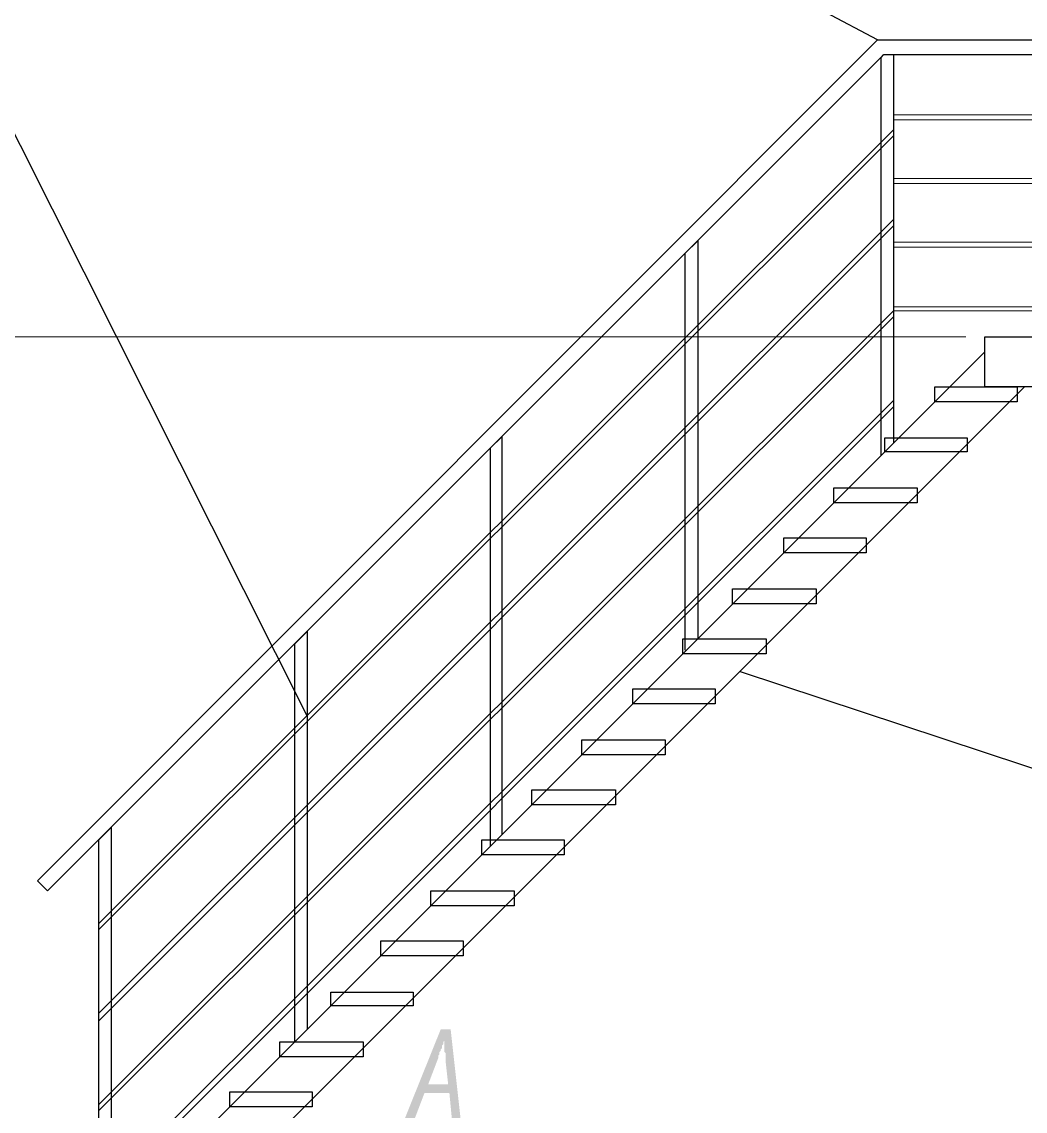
# Model space of a CAD drawing. Header units: millimetres. Extents: x 1372 to 666090, y 1285 to 31551.
# Drawn here: x 527492 to 530846, y 12585 to 16227 of the extents above; entities that cross this region are included whole.
import ezdxf

# ---------------------------------------------------------------- set-up
doc = ezdxf.new("R2010")
doc.units = ezdxf.units.MM
for name, color, linetype in [('PDF _0', 7, 'Continuous'), ('PDF _0_Ном._пера__1', 7, 'Continuous'), ('PDF _Аннотация - Общий_Ном._пера__141', 7, 'Continuous'), ('PDF _Конструктив - Стены Несущие_Ном._пера__21', 7, 'Continuous')]:
    doc.layers.add(name, color=color, linetype=linetype)
doc.layers.add('PDF _Аннотация - Общий_Ном._пера__101', color=7, linetype='Continuous', true_color=0x989898)
doc.layers.add('PDF _Конструктив - Стены Несущие_Ном._пера__81', color=7, linetype='Continuous', true_color=0x6a6a6a)

msp = doc.modelspace()

# ---------------------------------------------------------------- hatches: boundary and pattern name
at = {"layer": 'PDF _0_Ном._пера__1', "transparency": 33554559}
h = msp.add_hatch(color=256, dxfattribs=at)
h.paths.add_polyline_path([(528771.2, 12558), (528892.1, 12858.3), (528925.5, 12858.3), (528958.9, 12558), (528929.7, 12558), (528921.3, 12645.6), (528837.9, 12645.6), (528804.5, 12558)], flags=0)
h.paths.add_polyline_path([(528850.4, 12674.8), (528917.2, 12674.8), (528908.8, 12749.9), (528908.8, 12754), (528908.8, 12758.2), (528908.8, 12766.6), (528908.8, 12770.7), (528908.8, 12774.9), (528908.8, 12779.1), (528904.6, 12783.2), (528904.6, 12787.4), (528904.6, 12791.6), (528904.6, 12795.8), (528904.6, 12799.9), (528904.6, 12804.1), (528904.6, 12808.3), (528904.6, 12812.4), (528904.6, 12812.4), (528904.6, 12816.6), (528904.6, 12820.8), (528904.6, 12824.9), (528904.6, 12820.8), (528900.5, 12816.6), (528900.5, 12812.4), (528900.5, 12812.4), (528900.5, 12808.3), (528896.3, 12804.1), (528896.3, 12799.9), (528896.3, 12795.8), (528892.1, 12791.6), (528892.1, 12787.4), (528892.1, 12787.4), (528888, 12783.2), (528888, 12779.1), (528888, 12774.9), (528883.8, 12770.7), (528883.8, 12766.6), (528883.8, 12762.4)], flags=0)

# ---------------------------------------------------------------- linework, layer by layer
at = {"layer": 'PDF _0', "lineweight": 25}
for points in [[(530352, 16166.1), (526205.9, 18360.1), (528445.8, 13905.3)], [(529893.2, 14055.4), (534231.2, 12620.6), (539011.4, 12620.6)]]:
    msp.add_lwpolyline(points, dxfattribs=at)
at = {"layer": 'PDF _0', "lineweight": 9}
for points in [[(530648.2, 15173.3), (526160, 15173.3)], [(530055.9, 15173.3), (526693.9, 15173.3)]]:
    msp.add_lwpolyline(points, dxfattribs=at)
at = {"layer": 'PDF _Аннотация - Общий_Ном._пера__101', "lineweight": 5}
for points in [[(530406.3, 15915.8), (533634.8, 15915.8)], [(530406.3, 15899.1), (533634.8, 15899.1)], [(527749.2, 13212.9), (530406.3, 15865.7)], [(527749.2, 13192), (530406.3, 15844.9)], [(530406.3, 15703.1), (533634.8, 15703.1)], [(530406.3, 15686.4), (533634.8, 15686.4)], [(527749.2, 12912.5), (530406.3, 15565.4)], [(527749.2, 12887.5), (530406.3, 15544.6)], [(530406.3, 15490.3), (533634.8, 15490.3)], [(530406.3, 15473.6), (533634.8, 15473.6)], [(527749.2, 12608), (530406.3, 15260.9), (533634.8, 15260.9)], [(530406.3, 15273.4), (533634.8, 15273.4)], [(527749.2, 12587.2), (530406.3, 15240.1)], [(527749.2, 12307.7), (530406.3, 14960.6)], [(527749.2, 12282.7), (530406.3, 14939.7)]]:
    msp.add_lwpolyline(points, dxfattribs=at)
at = {"layer": 'PDF _Аннотация - Общий_Ном._пера__141', "lineweight": 30}
msp.add_lwpolyline([(533634.8, 16116), (530372.9, 16116), (527578.2, 13321.3), (527544.8, 13354.7), (530352, 16166.1), (533634.8, 16166.1)], dxfattribs=at)
at = {"layer": 'PDF _Конструктив - Стены Несущие_Ном._пера__21', "lineweight": 30}
for points in [[(530710.8, 15173.3), (533634.8, 15173.3), (533634.8, 15006.5), (530710.8, 15006.5)], [(530543.9, 15006.5), (530819.2, 15006.5), (530819.2, 14956.4), (530543.9, 14956.4)], [(530377.1, 14835.5), (530652.4, 14835.5), (530652.4, 14789.6), (530377.1, 14789.6)], [(530206.1, 14668.6), (530485.5, 14668.6), (530485.5, 14618.6), (530206.1, 14618.6)], [(530039.2, 14501.8), (530314.5, 14501.8), (530314.5, 14451.7), (530039.2, 14451.7)], [(529868.2, 14330.7), (530147.7, 14330.7), (530147.7, 14280.7), (529868.2, 14280.7)], [(529701.3, 14163.9), (529980.8, 14163.9), (529980.8, 14113.8), (529701.3, 14113.8)], [(529534.5, 13997), (529809.8, 13997), (529809.8, 13947), (529534.5, 13947)], [(529363.5, 13826), (529642.9, 13826), (529642.9, 13776), (529363.5, 13776)], [(529196.6, 13659.2), (529476.1, 13659.2), (529476.1, 13609.1), (529196.6, 13609.1)], [(529029.8, 13492.3), (529305.1, 13492.3), (529305.1, 13442.3), (529029.8, 13442.3)], [(528858.8, 13321.3), (529138.2, 13321.3), (529138.2, 13271.3), (528858.8, 13271.3)], [(528691.9, 13154.5), (528967.2, 13154.5), (528967.2, 13104.4), (528691.9, 13104.4)], [(528525.1, 12983.5), (528800.4, 12983.5), (528800.4, 12937.6), (528525.1, 12937.6)], [(528354, 12816.6), (528633.5, 12816.6), (528633.5, 12766.6), (528354, 12766.6)], [(528187.2, 12649.8), (528462.5, 12649.8), (528462.5, 12599.7), (528187.2, 12599.7)]]:
    msp.add_lwpolyline(points, close=True, dxfattribs=at)
for points in [[(530760.8, 15173.3), (533634.8, 15173.3)], [(527653.3, 12065.8), (530710.8, 15123.3)], [(527903.6, 12065.8), (530844.2, 15006.5)]]:
    msp.add_lwpolyline(points, dxfattribs=at)
at = {"layer": 'PDF _Конструктив - Стены Несущие_Ном._пера__81', "lineweight": 25}
for points in [[(530364.6, 14777.1), (530364.6, 16107.7), (530372.9, 16116)], [(530406.3, 16116), (530406.3, 14818.8)], [(529709.7, 14126.4), (529709.7, 15452.8), (529751.4, 15494.5), (529751.4, 14163.9)], [(529059, 13471.5), (529059, 14802.1), (529096.5, 14839.6), (529096.5, 13509)], [(528404.1, 12816.6), (528404.1, 14147.2), (528445.8, 14188.9), (528445.8, 12858.3)], [(527749.2, 12161.7), (527749.2, 13492.3), (527790.9, 13534), (527790.9, 12203.4)]]:
    msp.add_lwpolyline(points, dxfattribs=at)

doc.saveas('drawing.dxf')
